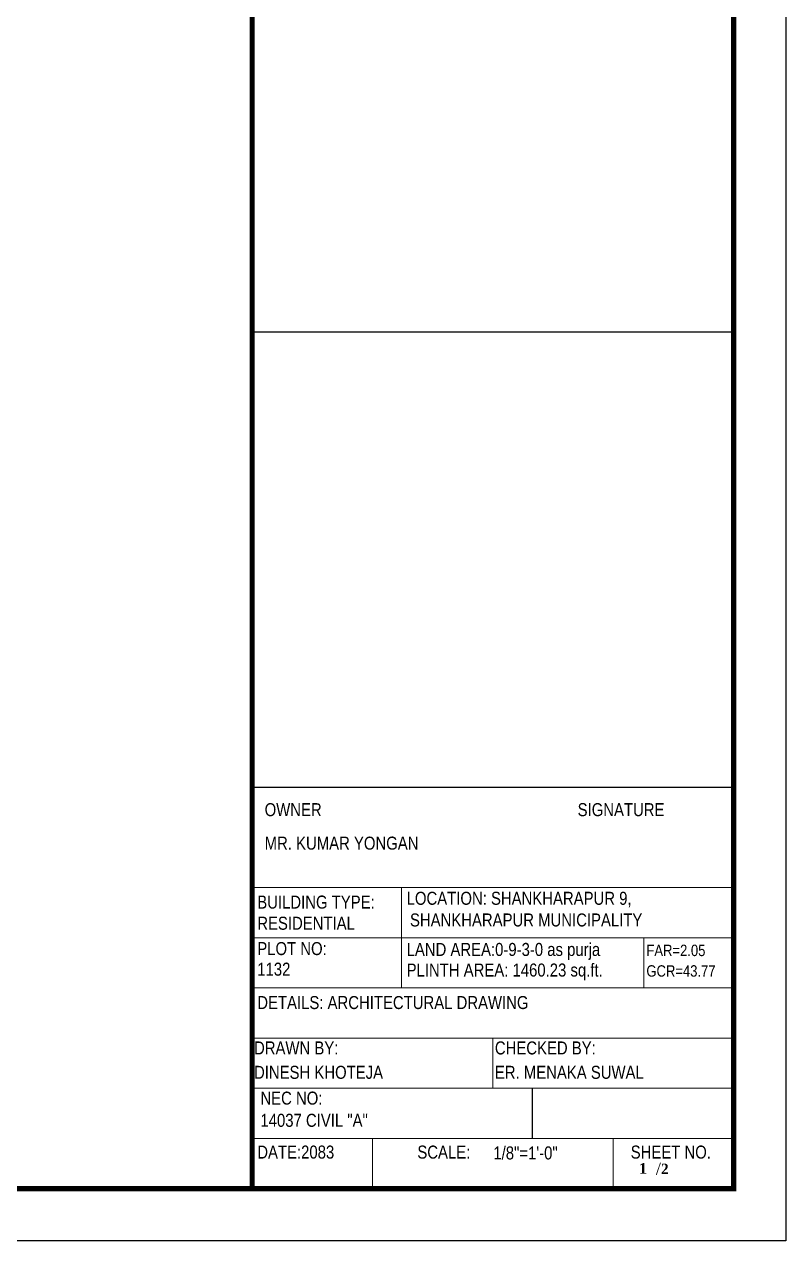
# Model space of a CAD drawing. Header units: inches. Extents: x 3672 to 10975, y -27382 to -746.
# Drawn here: x 6144 to 6847, y -24439 to -23316 of the extents above; entities that cross this region are included whole.
import ezdxf

# ---------------------------------------------------------------- set-up
doc = ezdxf.new("R2010")
doc.units = ezdxf.units.IN
doc.header["$LTSCALE"] = 17
doc.header["$MEASUREMENT"] = 0
doc.layers.add('A-Wall', color=7, linetype='Continuous')
doc.layers.add('TEXT', color=231, linetype='Continuous', lineweight=20)
doc.layers.add('Text 0.200', color=122, linetype='Continuous', lineweight=20)
doc.styles.add('ordinary', font='ARIALN.TTF')

msp = doc.modelspace()

# ---------------------------------------------------------------- linework, layer by layer
for p, q in [((6354.1, -23600), (6798.7, -23600)), ((6354.1, -24020.2), (6798.7, -24020.2))]:
    msp.add_line(p, q)
msp.add_lwpolyline([(3671.9, -24438.8), (3671.9, -22193.7), (6846.7, -22193.7), (6846.7, -24438.8)], close=True)
at = {"const_width": 4.8}
msp.add_lwpolyline([(6798.7, -24390.8), (6798.7, -22241.7), (3815.9, -22241.7), (3815.9, -24390.8)], close=True, dxfattribs=at)
msp.add_lwpolyline([(6354.1, -24390.8), (6354.1, -22241.7)], dxfattribs=at)
at = {"layer": 'A-Wall', "ltscale": 50}
msp.add_line((6612.7, -24298.1), (6612.7, -24344.4), dxfattribs=at)
at = {"layer": 'TEXT'}
for p, q in [((6354.1, -24112.9), (6798.7, -24112.9)), ((6491.9, -24112.9), (6491.9, -24205.5)), ((6354.1, -24159.2), (6798.7, -24159.2)), ((6715.8, -24159.2), (6715.8, -24205.5)), ((6354.1, -24205.5), (6798.7, -24205.5)), ((6354.1, -24251.8), (6798.7, -24251.8)), ((6576.4, -24251.8), (6576.4, -24298.2)), ((6354.1, -24298.1), (6798.7, -24298.1)), ((6354.1, -24344.4), (6798.7, -24344.4)), ((6465.2, -24390.8), (6465.2, -24344.4)), ((6687.5, -24390.8), (6687.5, -24344.4))]:
    msp.add_line(p, q, dxfattribs=at)

# ---------------------------------------------------------------- texts
at = {"insert": (6687.5, -24353.5), "char_height": 6.5423, "width": 86.843, "attachment_point": 1}
msp.add_mtext('\\A1;{\\fTimes New Roman|b1|i0|c0|p18;\\H1.2367x;\\P\\pi29.41602;\\H0.80859x;    \\fBookman Old Style|b0|i0|c0|p18;\\H1.6907x;/\\fBookman Old Style|b1|i0|c0|p18;\\H0.86414x;2\\fArial|b1|i0|c0|p34;\\H1.2047x; \\H0.8998x;   }', dxfattribs=at)
at = {"layer": 'TEXT', "style": 'ordinary'}
for s, height, p in [('OWNER', 12, (6365.6, -24047)), ('SIGNATURE', 12, (6654.6, -24047)), ('MR. KUMAR YONGAN', 12, (6365.6, -24077.9)), ('BUILDING TYPE:  ', 12, (6358.8, -24132.3)), ('LOCATION: SHANKHARAPUR 9,', 12, (6496.7, -24128.8)), ('RESIDENTIAL', 12, (6358.8, -24151.8)), ('SHANKHARAPUR MUNICIPALITY', 12, (6499.8, -24148.8)), ('PLOT NO: ', 12, (6358.8, -24175.2)), ('LAND AREA:0-9-3-0 as purja', 12, (6496.7, -24176)), ('FAR=2.05', 10.5, (6718.1, -24176.1)), ('1132', 12, (6358.8, -24194.2)), ('PLINTH AREA: 1460.23 sq.ft.', 12, (6496.7, -24195)), ('GCR=43.77', 10.5, (6718.1, -24195.1)), ('DETAILS: ARCHITECTURAL DRAWING ', 12, (6358.8, -24225)), ('DRAWN BY:', 12, (6355.8, -24266.9)), ('CHECKED BY: ', 12, (6578.2, -24266.9)), ('DINESH KHOTEJA', 12, (6355.8, -24289.4)), ('ER. MENAKA SUWAL', 12, (6578.2, -24289.4)), ('NEC NO:', 12, (6361.7, -24313.2)), ('14037 CIVIL "A"', 12, (6361.7, -24333.7)), ('DATE:2083', 12, (6358.8, -24363)), ('SCALE:', 12, (6506.6, -24363)), ('SHEET NO.', 12, (6703.6, -24363))]:
    msp.add_text(s, height=height, dxfattribs=at).set_placement(p)
msp.add_attdef('1/8"=1\'-0"', (6576.8, -24363.8), 'SCALE', height=12, dxfattribs=at)
at = {"layer": 'Text 0.200', "ltscale": 10, "insert": (6715, -24367.1), "char_height": 9.93, "width": 19.482, "attachment_point": 2}
msp.add_mtext('{\\fBookman Old Style|b1|i0|c0|p18;1}', dxfattribs=at)

doc.saveas('drawing.dxf')
